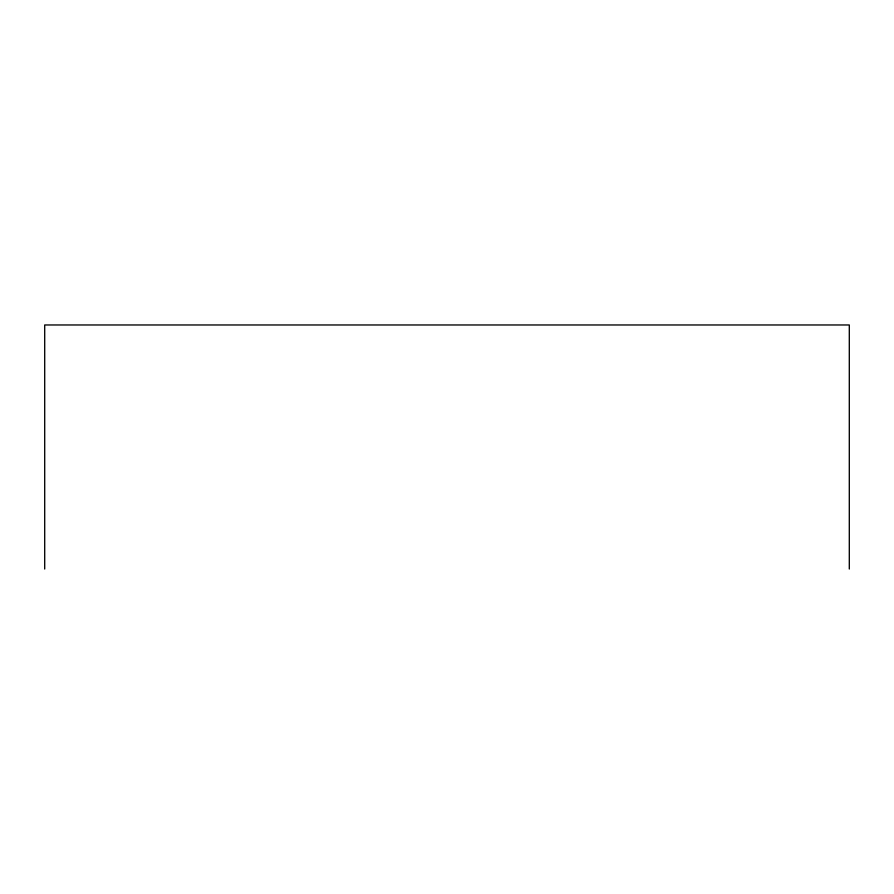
<?xml version="1.0" encoding="UTF-8"?>
<svg xmlns="http://www.w3.org/2000/svg" width="894" height="894" viewBox="0 0 894 894"><rect width="100%" height="100%" fill="white"/><g stroke="black" fill="none" stroke-linecap="round" stroke-linejoin="round"><path stroke-width="1.34" d="M849.3 569.031L849.3 324.969L44.7 324.969L44.7 569.031"/></g></svg>
